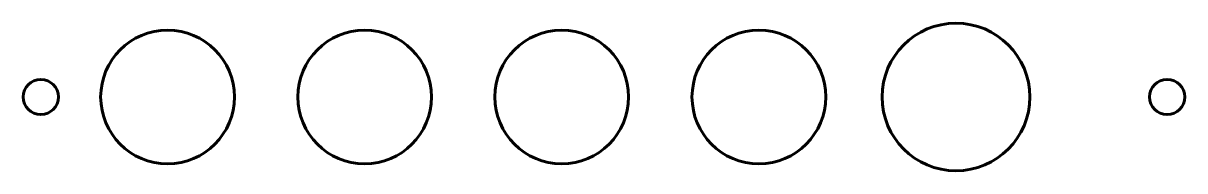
# Model space of a CAD drawing. Header units: millimetres. Extents: x 819 to 984, y 193 to 214.
import ezdxf

# ---------------------------------------------------------------- set-up
doc = ezdxf.new("R2010")
doc.units = ezdxf.units.MM
doc.linetypes.add('K5LT32768', pattern=[0])
doc.linetypes.add('K5LT_BASIC', pattern=[0])
doc.layers.add('Системный слой', color=7, linetype='Continuous')

msp = doc.modelspace()

# ---------------------------------------------------------------- linework, layer by layer
at = {"layer": 'Системный слой', "color": 150, "linetype": 'K5LT_BASIC', "lineweight": 60, "true_color": 0x0080ff}
for centre, radius in [((951.89, 203.31), 10.5), ((839.89, 203.31), 9.5)]:
    msp.add_circle(centre, radius, dxfattribs=at)
at = {"layer": 'Системный слой', "color": 5, "linetype": 'K5LT32768', "lineweight": 60, "true_color": 0x0000ff}
for centre, radius in [((867.89, 203.31), 9.5), ((895.89, 203.31), 9.5), ((923.89, 203.31), 9.5), ((821.89, 203.31), 2.5), ((981.89, 203.31), 2.5)]:
    msp.add_circle(centre, radius, dxfattribs=at)

doc.saveas('drawing.dxf')
